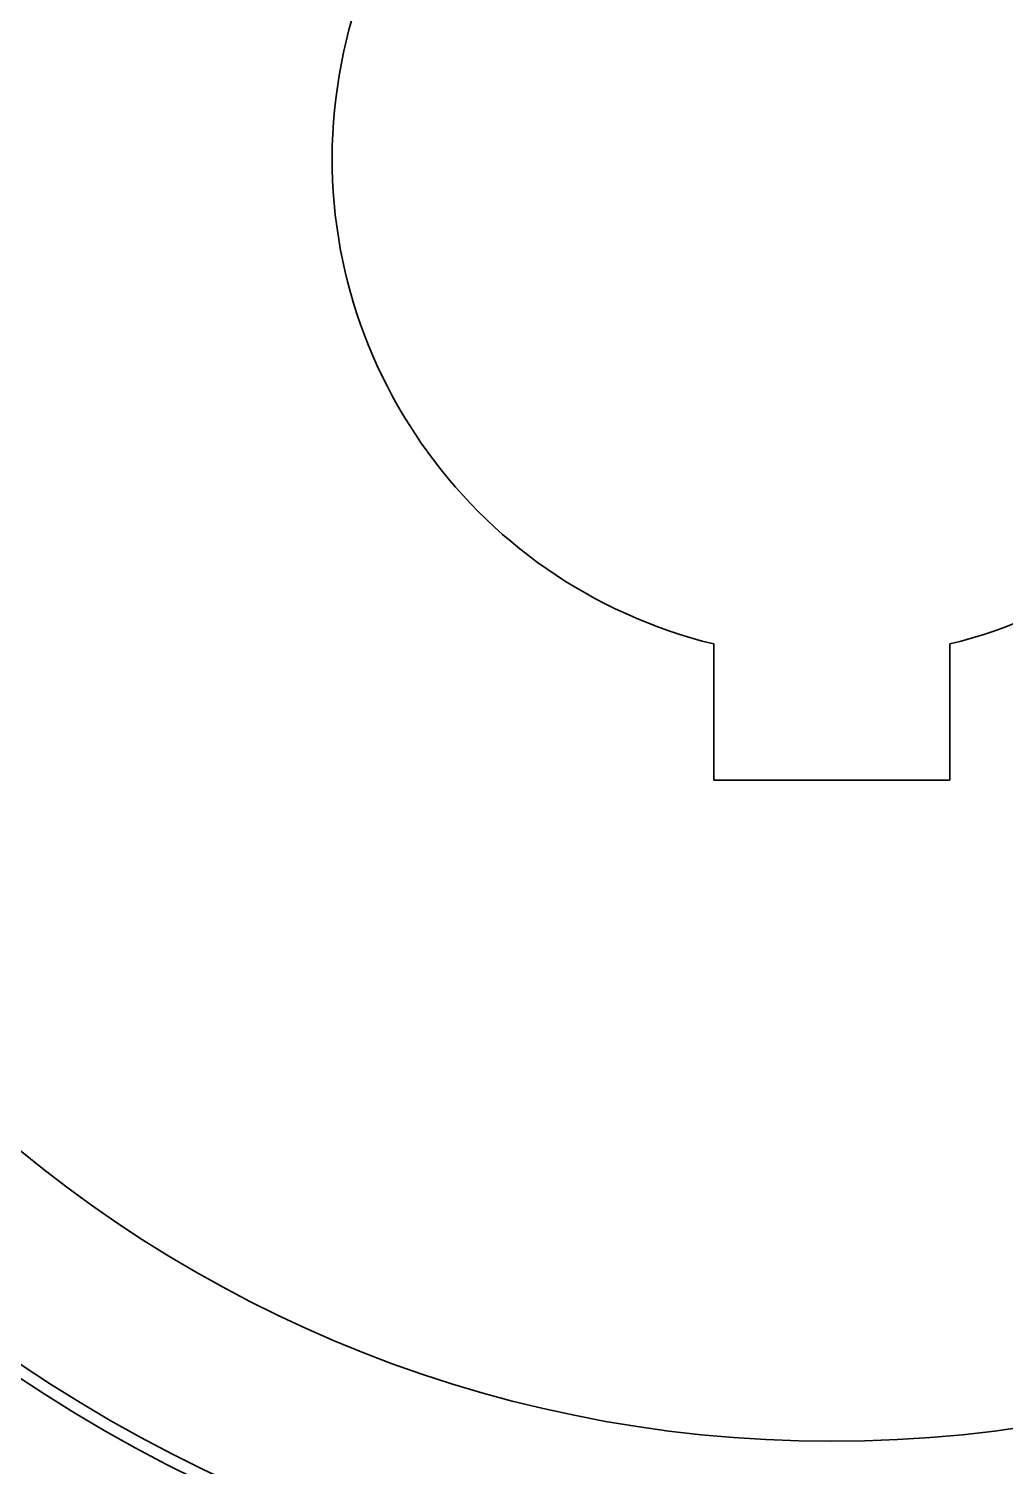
# Model space of a CAD drawing. Extents: x 0 to 297, y 0 to 210.
# Drawn here: x 202.49 to 227.31, y 65.37 to 101.89 of the extents above; entities that cross this region are included whole.
import ezdxf

# ---------------------------------------------------------------- set-up
doc = ezdxf.new("R2010")
doc.units = 0

msp = doc.modelspace()

# ---------------------------------------------------------------- linework, layer by layer
at = {"color": 7, "lineweight": 35, "ltscale": 0.086485}
for p, q in [((219.901, 86.26), (219.901, 82.8)), ((225.901, 82.8), (225.901, 86.26))]:
    msp.add_line(p, q, dxfattribs=at)
at = {"color": 7, "lineweight": 35, "ltscale": 0.15}
msp.add_line((219.901, 82.8), (225.901, 82.8), dxfattribs=at)
at = {"color": 7, "lineweight": 35}
for radius in [42.5, 32.5]:
    msp.add_circle((222.901, 98.5), radius, dxfattribs=at)
for centre, radius, start, end in [((222.901, 98.5), 37.15, 90, 270), ((222.901, 98.5), 36.85, 90, 270), ((222.901, 98.6), 12.7, 283.6636, 256.3364)]:
    msp.add_arc(centre, radius, start, end, dxfattribs=at)

doc.saveas('drawing.dxf')
